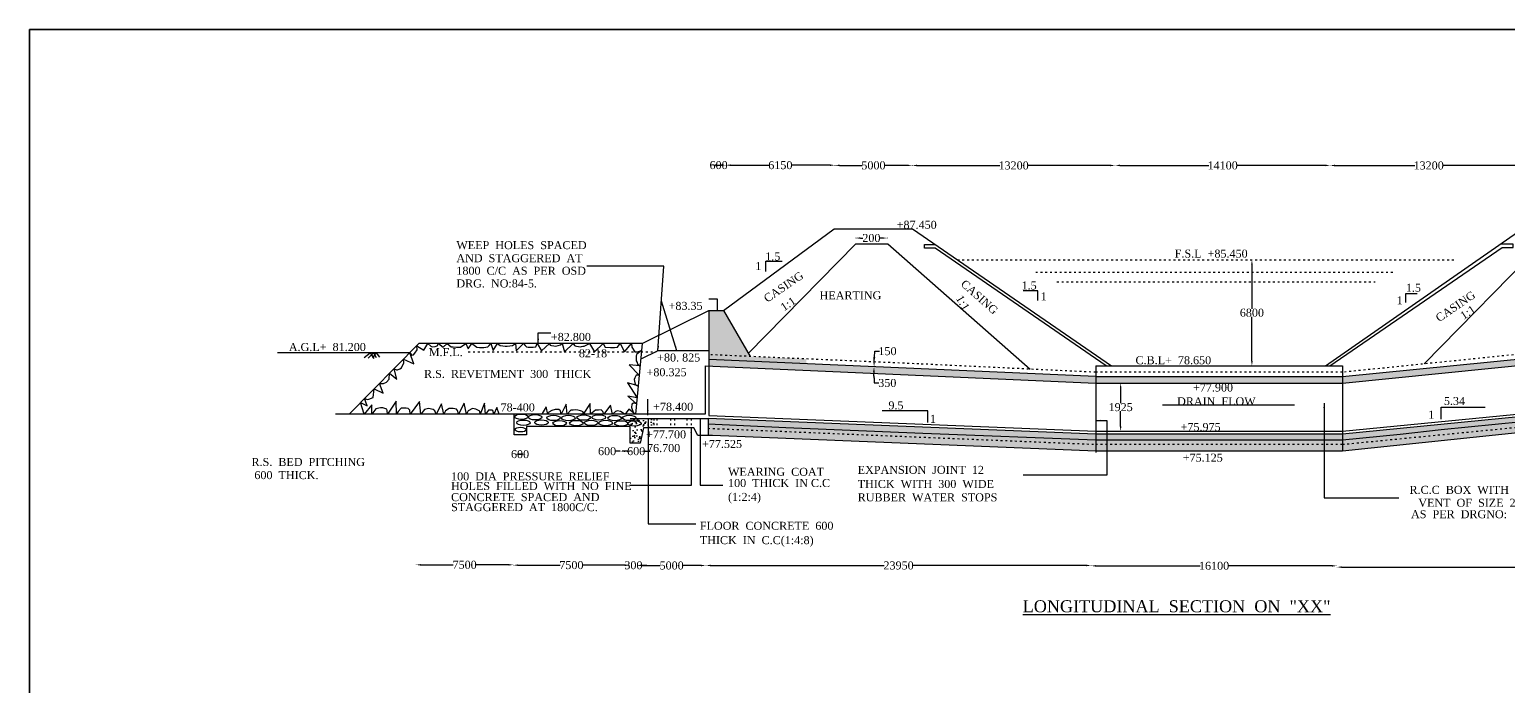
# Model space of a CAD drawing. Header units: millimetres. Extents: x 4535 to 233444, y 7325 to 109761.
# Drawn here: x 4535 to 96961, y 68718 to 109761 of the extents above; entities that cross this region are included whole.
import ezdxf

# ---------------------------------------------------------------- set-up
doc = ezdxf.new("R2010")
doc.units = ezdxf.units.MM
doc.header["$MEASUREMENT"] = 0
doc.linetypes.add('ACAD_ISO03W100', pattern=[30, 12, -18])
for name, color, linetype in [('DIM', 5, 'Continuous'), ('DO LINE', 3, 'Continuous'), ('DWG.LINE', 10, 'Continuous'), ('HATCH', 2, 'Continuous'), ('TEXT', 7, 'Continuous')]:
    doc.layers.add(name, color=color, linetype=linetype)
doc.layers.add('TITLE', color=7, linetype='Continuous', lineweight=30)
doc.styles.get("Standard").update_dxf_attribs({"font": 'TIMES.TTF', "height": 500})
doc.dimstyles.get("Standard").update_dxf_attribs({"dimtxt": 500, "dimasz": 300, "dimexe": 0.18, "dimexo": 0.0625, "dimgap": 0.09, "dimtad": 0, "dimtih": 1, "dimtoh": 1, "dimdec": 0, "dimzin": 0, "dimdsep": 46, "dimtxsty": 'Standard', "dimcen": 300, "dimclre": 256, "dimclrt": 4, "dimadec": 0, "dimazin": 0, "dimtfac": 1, "dimtdec": 0, "dimtofl": 0, "dimtmove": 0, "dimatfit": 3, "dimfxl": 5, "dimfxlon": 1, "dimtolj": 1, "dimtzin": 0, "dimarcsym": 0})
pattern_1 = [(50, (0, 0), (717.2602, -62.7521), [75, -825]), (355, (0, 0), (-138.7513, 752.192), [60, -660]), (100.4514, (59.8, -5.2), (578.5094, 689.4395), [63.7402, -701.142]), (46.1842, (0, 200), (1067.241, -165.519), [112.5, -1237.5]), (96.6356, (88.9, 186.2), (934.663, 974.118), [95.61, -1051.713]), (351.1842, (0, 200), (934.662, 974.119), [90, -990]), (21, (100, 150), (596.907, -402.619), [75, -825]), (326, (100, 150), (243.3153, 725.15), [60, -660]), (71.4514, (149.74, 116.45), (840.2226, 322.5305), [63.7402, -701.142]), (37.5, (0, 0), (12.15986, 332.89385), [0, -652, 0, -670, 0, -662.5]), (7.5, (0, 0), (263.0695, 394.4117), [0, -382, 0, -637, 0, -252.5]), (327.5, (-223, 0), (533.82244, -22.55487), [0, -250, 0, -780, 0, -1035]), (317.5, (-323, 0), (583.1862, 100.105), [0, -325, 0, -518, 0, -735])]

# ---------------------------------------------------------------- blocks, each defined once
blk = doc.blocks.new('*D2')
at = {"layer": 'Defpoints', "color": 0, "linetype": 'ByBlock', "ltscale": 0.2}
for p in [(47142, 101300), (48054, 101300), (48054, 101290)]:
    blk.add_point(p, dxfattribs=at)
at = {"layer": 'DIM', "lineweight": -2, "ltscale": 0.2}
blk.add_line((47142, 101295), (47142, 101290), dxfattribs=at)
at = {"layer": 'DIM', "color": 0, "linetype": 'ByBlock', "lineweight": -2, "ltscale": 0.2}
blk.add_line((47442, 101290), (47754, 101290), dxfattribs=at)
at = {"layer": 'DIM', "linetype": 'ByBlock', "lineweight": -2, "ltscale": 0.2}
blk.add_line((48054, 101295), (48054, 101290), dxfattribs=at)
at = {"layer": 'DIM', "color": 0, "linetype": 'ByBlock', "ltscale": 0.2}
for points in [[(47442, 101340), (47442, 101240), (47142, 101290)], [(47754, 101340), (47754, 101240), (48054, 101290)]]:
    blk.add_solid(points, dxfattribs=at)
at = {"layer": 'DIM', "color": 4, "linetype": 'ByBlock', "ltscale": 0.2, "insert": (47598, 101290), "char_height": 500, "attachment_point": 5}
blk.add_mtext('\\A1;600', dxfattribs=at)
blk = doc.blocks.new('*D3')
at = {"layer": 'Defpoints', "color": 0, "linetype": 'ByBlock', "ltscale": 0.2}
for p in [(48054, 101290), (54862, 101290), (54862, 101286)]:
    blk.add_point(p, dxfattribs=at)
at = {"layer": 'DIM', "lineweight": -2, "ltscale": 0.2}
blk.add_line((48054, 101290), (48054, 101286), dxfattribs=at)
at = {"layer": 'DIM', "color": 0, "linetype": 'ByBlock', "lineweight": -2, "ltscale": 0.2}
for p, q in [((48354, 101286), (50749, 101286)), ((54562, 101286), (52168, 101286))]:
    blk.add_line(p, q, dxfattribs=at)
at = {"layer": 'DIM', "linetype": 'ByBlock', "lineweight": -2, "ltscale": 0.2}
blk.add_line((54862, 101290), (54862, 101286), dxfattribs=at)
at = {"layer": 'DIM', "color": 0, "linetype": 'ByBlock', "ltscale": 0.2}
for points in [[(48354, 101336), (48354, 101236), (48054, 101286)], [(54562, 101336), (54562, 101236), (54862, 101286)]]:
    blk.add_solid(points, dxfattribs=at)
at = {"layer": 'DIM', "color": 4, "linetype": 'ByBlock', "ltscale": 0.2, "insert": (51458, 101286), "char_height": 500, "attachment_point": 5}
blk.add_mtext('\\A1;6150', dxfattribs=at)
blk = doc.blocks.new('*D4')
at = {"layer": 'Defpoints', "color": 0, "linetype": 'ByBlock', "ltscale": 0.2}
for p in [(54862, 101290), (59688, 101290), (59688, 101275)]:
    blk.add_point(p, dxfattribs=at)
at = {"layer": 'DIM', "lineweight": -2, "ltscale": 0.2}
blk.add_line((54862, 101280), (54862, 101275), dxfattribs=at)
at = {"layer": 'DIM', "color": 0, "linetype": 'ByBlock', "lineweight": -2, "ltscale": 0.2}
for p, q in [((55162, 101275), (56567, 101275)), ((59388, 101275), (57983, 101275))]:
    blk.add_line(p, q, dxfattribs=at)
at = {"layer": 'DIM', "linetype": 'ByBlock', "lineweight": -2, "ltscale": 0.2}
blk.add_line((59688, 101280), (59688, 101275), dxfattribs=at)
at = {"layer": 'DIM', "color": 0, "linetype": 'ByBlock', "ltscale": 0.2}
for points in [[(55162, 101325), (55162, 101225), (54862, 101275)], [(59388, 101325), (59388, 101225), (59688, 101275)]]:
    blk.add_solid(points, dxfattribs=at)
at = {"layer": 'DIM', "color": 4, "linetype": 'ByBlock', "ltscale": 0.2, "insert": (57275, 101275), "char_height": 500, "attachment_point": 5}
blk.add_mtext('\\A1;5000', dxfattribs=at)
blk = doc.blocks.new('*D5')
at = {"layer": 'Defpoints', "color": 0, "linetype": 'ByBlock', "ltscale": 0.2}
for p in [(59688, 101275), (72383, 101275), (72383, 101269)]:
    blk.add_point(p, dxfattribs=at)
at = {"layer": 'DIM', "lineweight": -2, "ltscale": 0.2}
blk.add_line((59688, 101274), (59688, 101269), dxfattribs=at)
at = {"layer": 'DIM', "color": 0, "linetype": 'ByBlock', "lineweight": -2, "ltscale": 0.2}
for p, q in [((59988, 101269), (65169, 101269)), ((72083, 101269), (66902, 101269))]:
    blk.add_line(p, q, dxfattribs=at)
at = {"layer": 'DIM', "linetype": 'ByBlock', "lineweight": -2, "ltscale": 0.2}
blk.add_line((72383, 101274), (72383, 101269), dxfattribs=at)
at = {"layer": 'DIM', "color": 0, "linetype": 'ByBlock', "ltscale": 0.2}
for points in [[(59988, 101319), (59988, 101219), (59688, 101269)], [(72083, 101319), (72083, 101219), (72383, 101269)]]:
    blk.add_solid(points, dxfattribs=at)
at = {"layer": 'DIM', "color": 4, "linetype": 'ByBlock', "ltscale": 0.2, "insert": (66036, 101269), "char_height": 500, "attachment_point": 5}
blk.add_mtext('\\A1;13200', dxfattribs=at)
blk = doc.blocks.new('*D6')
at = {"layer": 'Defpoints', "color": 0, "linetype": 'ByBlock', "ltscale": 0.2}
for p in [(72383, 101269), (85817, 101272), (85817, 101269)]:
    blk.add_point(p, dxfattribs=at)
at = {"layer": 'DIM', "lineweight": -2, "ltscale": 0.2}
blk.add_line((72383, 101269), (72383, 101272), dxfattribs=at)
at = {"layer": 'DIM', "color": 0, "linetype": 'ByBlock', "lineweight": -2, "ltscale": 0.2}
for p, q in [((72683, 101272), (78234, 101272)), ((85517, 101272), (79967, 101272))]:
    blk.add_line(p, q, dxfattribs=at)
at = {"layer": 'DIM', "linetype": 'ByBlock', "lineweight": -2, "ltscale": 0.2}
blk.add_line((85817, 101269), (85817, 101272), dxfattribs=at)
at = {"layer": 'DIM', "color": 0, "linetype": 'ByBlock', "ltscale": 0.2}
for points in [[(72683, 101322), (72683, 101222), (72383, 101272)], [(85517, 101322), (85517, 101222), (85817, 101272)]]:
    blk.add_solid(points, dxfattribs=at)
at = {"layer": 'DIM', "color": 4, "linetype": 'ByBlock', "ltscale": 0.2, "insert": (79100, 101272), "char_height": 500, "attachment_point": 5}
blk.add_mtext('\\A1;14100', dxfattribs=at)
blk = doc.blocks.new('*D7')
at = {"layer": 'Defpoints', "color": 0, "linetype": 'ByBlock', "ltscale": 0.2}
for p in [(85817, 101269), (98135, 101269), (98135, 101268)]:
    blk.add_point(p, dxfattribs=at)
at = {"layer": 'DIM', "lineweight": -2, "ltscale": 0.2}
blk.add_line((85817, 101269), (85817, 101268), dxfattribs=at)
at = {"layer": 'DIM', "color": 0, "linetype": 'ByBlock', "lineweight": -2, "ltscale": 0.2}
for p, q in [((86117, 101268), (91110, 101268)), ((97835, 101268), (92843, 101268))]:
    blk.add_line(p, q, dxfattribs=at)
at = {"layer": 'DIM', "linetype": 'ByBlock', "lineweight": -2, "ltscale": 0.2}
blk.add_line((98135, 101269), (98135, 101268), dxfattribs=at)
at = {"layer": 'DIM', "color": 0, "linetype": 'ByBlock', "ltscale": 0.2}
for points in [[(86117, 101318), (86117, 101218), (85817, 101268)], [(97835, 101318), (97835, 101218), (98135, 101268)]]:
    blk.add_solid(points, dxfattribs=at)
at = {"layer": 'DIM', "color": 4, "linetype": 'ByBlock', "ltscale": 0.2, "insert": (91976, 101268), "char_height": 500, "attachment_point": 5}
blk.add_mtext('\\A1;13200', dxfattribs=at)
blk = doc.blocks.new('*D11')
at = {"layer": 'Defpoints', "color": 0, "linetype": 'ByBlock', "ltscale": 0.2}
for p in [(56166, 96746), (58126, 96746), (58126, 96735)]:
    blk.add_point(p, dxfattribs=at)
at = {"layer": 'DIM', "lineweight": -2, "ltscale": 0.2}
blk.add_line((56166, 96740), (56166, 96735), dxfattribs=at)
at = {"layer": 'DIM', "color": 0, "linetype": 'ByBlock', "lineweight": -2, "ltscale": 0.2}
for p, q in [((56466, 96735), (56613, 96735)), ((57826, 96735), (57679, 96735))]:
    blk.add_line(p, q, dxfattribs=at)
at = {"layer": 'DIM', "linetype": 'ByBlock', "lineweight": -2, "ltscale": 0.2}
blk.add_line((58126, 96740), (58126, 96735), dxfattribs=at)
at = {"layer": 'DIM', "color": 0, "linetype": 'ByBlock', "ltscale": 0.2}
for points in [[(56466, 96785), (56466, 96685), (56166, 96735)], [(57826, 96785), (57826, 96685), (58126, 96735)]]:
    blk.add_solid(points, dxfattribs=at)
at = {"layer": 'DIM', "color": 4, "linetype": 'ByBlock', "ltscale": 0.2, "insert": (57146, 96735), "char_height": 500, "attachment_point": 5}
blk.add_mtext('\\A1;200', dxfattribs=at)
blk = doc.blocks.new('*D12')
at = {"layer": 'Defpoints', "color": 0, "linetype": 'ByBlock', "ltscale": 0.2}
for p in [(34859, 83224), (35516, 83230), (35516, 83224)]:
    blk.add_point(p, dxfattribs=at)
at = {"layer": 'DIM', "lineweight": -2, "ltscale": 0.2}
blk.add_line((34859, 83225), (34859, 83230), dxfattribs=at)
at = {"layer": 'DIM', "color": 0, "linetype": 'ByBlock', "lineweight": -2, "ltscale": 0.2}
blk.add_line((35159, 83230), (35216, 83230), dxfattribs=at)
at = {"layer": 'DIM', "linetype": 'ByBlock', "lineweight": -2, "ltscale": 0.2}
blk.add_line((35516, 83225), (35516, 83230), dxfattribs=at)
at = {"layer": 'DIM', "color": 0, "linetype": 'ByBlock', "ltscale": 0.2}
for points in [[(35159, 83280), (35159, 83180), (34859, 83230)], [(35216, 83280), (35216, 83180), (35516, 83230)]]:
    blk.add_solid(points, dxfattribs=at)
at = {"layer": 'DIM', "color": 4, "linetype": 'ByBlock', "ltscale": 0.2, "insert": (35188, 83230), "char_height": 500, "attachment_point": 5}
blk.add_mtext('\\A1;600', dxfattribs=at)
blk = doc.blocks.new('*D13')
at = {"layer": 'Defpoints', "color": 0, "linetype": 'ByBlock', "ltscale": 0.2}
for p in [(41453, 83429), (42172, 83429), (42172, 83414)]:
    blk.add_point(p, dxfattribs=at)
at = {"layer": 'DIM', "color": 0, "linetype": 'ByBlock', "lineweight": -2, "ltscale": 0.2}
for p, q in [((41453, 83414), (41153, 83414)), ((41872, 83414), (41753, 83414))]:
    blk.add_line(p, q, dxfattribs=at)
at = {"layer": 'DIM', "lineweight": -2, "ltscale": 0.2}
blk.add_line((41453, 83419), (41453, 83413), dxfattribs=at)
at = {"layer": 'DIM', "linetype": 'ByBlock', "lineweight": -2, "ltscale": 0.2}
blk.add_line((42172, 83419), (42172, 83413), dxfattribs=at)
at = {"layer": 'DIM', "color": 0, "linetype": 'ByBlock', "ltscale": 0.2}
for points in [[(41753, 83464), (41753, 83364), (41453, 83414)], [(41872, 83464), (41872, 83364), (42172, 83414)]]:
    blk.add_solid(points, dxfattribs=at)
at = {"layer": 'DIM', "color": 4, "linetype": 'ByBlock', "ltscale": 0.2, "insert": (40628, 83414), "char_height": 500, "attachment_point": 5}
blk.add_mtext('\\A1;600', dxfattribs=at)
blk = doc.blocks.new('*D14')
at = {"layer": 'Defpoints', "color": 0, "linetype": 'ByBlock', "ltscale": 0.2}
for p in [(42172, 83419), (42722, 83419), (42722, 83416)]:
    blk.add_point(p, dxfattribs=at)
at = {"layer": 'DIM', "color": 0, "linetype": 'ByBlock', "lineweight": -2, "ltscale": 0.2}
for p, q in [((41872, 83416), (41572, 83416)), ((43022, 83416), (43322, 83416))]:
    blk.add_line(p, q, dxfattribs=at)
at = {"layer": 'DIM', "lineweight": -2, "ltscale": 0.2}
blk.add_line((42172, 83418), (42172, 83416), dxfattribs=at)
at = {"layer": 'DIM', "linetype": 'ByBlock', "lineweight": -2, "ltscale": 0.2}
blk.add_line((42722, 83418), (42722, 83416), dxfattribs=at)
at = {"layer": 'DIM', "color": 0, "linetype": 'ByBlock', "ltscale": 0.2}
for points in [[(41872, 83466), (41872, 83366), (42172, 83416)], [(43022, 83466), (43022, 83366), (42722, 83416)]]:
    blk.add_solid(points, dxfattribs=at)
at = {"layer": 'DIM', "color": 4, "linetype": 'ByBlock', "ltscale": 0.2, "insert": (42447, 83416), "char_height": 500, "attachment_point": 5}
blk.add_mtext('\\A1;600', dxfattribs=at)
blk = doc.blocks.new('*D15')
at = {"layer": 'Defpoints', "color": 0, "linetype": 'ByBlock', "ltscale": 0.2}
for p in [(72726, 87667), (72726, 84666), (72726, 84666)]:
    blk.add_point(p, dxfattribs=at)
at = {"layer": 'DIM', "lineweight": -2, "ltscale": 0.2}
blk.add_line((72726, 87667), (72726, 87667), dxfattribs=at)
at = {"layer": 'DIM', "color": 0, "linetype": 'ByBlock', "lineweight": -2, "ltscale": 0.2}
for p, q in [((72726, 87367), (72726, 86422)), ((72726, 84966), (72726, 85911))]:
    blk.add_line(p, q, dxfattribs=at)
at = {"layer": 'DIM', "linetype": 'ByBlock', "lineweight": -2, "ltscale": 0.2}
blk.add_line((72726, 84666), (72726, 84666), dxfattribs=at)
at = {"layer": 'DIM', "color": 0, "linetype": 'ByBlock', "ltscale": 0.2}
for points in [[(72676, 87367), (72776, 87367), (72726, 87667)], [(72676, 84966), (72776, 84966), (72726, 84666)]]:
    blk.add_solid(points, dxfattribs=at)
at = {"layer": 'DIM', "color": 4, "linetype": 'ByBlock', "ltscale": 0.2, "insert": (72726, 86166), "char_height": 500, "attachment_point": 5}
blk.add_mtext('\\A1;1925', dxfattribs=at)
blk = doc.blocks.new('*D16')
at = {"layer": 'Defpoints', "color": 0, "linetype": 'ByBlock', "ltscale": 0.2}
for p in [(80909, 95377), (80909, 88756), (80929, 88756)]:
    blk.add_point(p, dxfattribs=at)
at = {"layer": 'DIM', "lineweight": -2, "ltscale": 0.2}
blk.add_line((80924, 95377), (80929, 95377), dxfattribs=at)
at = {"layer": 'DIM', "color": 0, "linetype": 'ByBlock', "lineweight": -2, "ltscale": 0.2}
for p, q in [((80929, 95077), (80929, 92321)), ((80929, 89056), (80929, 91812))]:
    blk.add_line(p, q, dxfattribs=at)
at = {"layer": 'DIM', "linetype": 'ByBlock', "lineweight": -2, "ltscale": 0.2}
blk.add_line((80924, 88756), (80929, 88756), dxfattribs=at)
at = {"layer": 'DIM', "color": 0, "linetype": 'ByBlock', "ltscale": 0.2}
for points in [[(80879, 95077), (80979, 95077), (80929, 95377)], [(80879, 89056), (80979, 89056), (80929, 88756)]]:
    blk.add_solid(points, dxfattribs=at)
at = {"layer": 'DIM', "color": 4, "linetype": 'ByBlock', "ltscale": 0.2, "insert": (80929, 92067), "char_height": 500, "attachment_point": 5}
blk.add_mtext('\\A1;6800', dxfattribs=at)
blk = doc.blocks.new('*D17')
at = {"layer": 'Defpoints', "color": 0, "linetype": 'ByBlock', "ltscale": 0.2}
for p in [(28684, 76315), (34767, 76316), (34767, 76315)]:
    blk.add_point(p, dxfattribs=at)
at = {"layer": 'DIM', "lineweight": -2, "ltscale": 0.2}
blk.add_line((28684, 76315), (28684, 76316), dxfattribs=at)
at = {"layer": 'DIM', "color": 0, "linetype": 'ByBlock', "lineweight": -2, "ltscale": 0.2}
for p, q in [((28984, 76316), (31014, 76316)), ((34467, 76316), (32437, 76316))]:
    blk.add_line(p, q, dxfattribs=at)
at = {"layer": 'DIM', "linetype": 'ByBlock', "lineweight": -2, "ltscale": 0.2}
blk.add_line((34767, 76315), (34767, 76316), dxfattribs=at)
at = {"layer": 'DIM', "color": 0, "linetype": 'ByBlock', "ltscale": 0.2}
for points in [[(28984, 76366), (28984, 76266), (28684, 76316)], [(34467, 76366), (34467, 76266), (34767, 76316)]]:
    blk.add_solid(points, dxfattribs=at)
at = {"layer": 'DIM', "color": 4, "linetype": 'ByBlock', "ltscale": 0.2, "insert": (31725, 76316), "char_height": 500, "attachment_point": 5}
blk.add_mtext('\\A1;7500', dxfattribs=at)
blk = doc.blocks.new('*D18')
at = {"layer": 'Defpoints', "color": 0, "linetype": 'ByBlock', "ltscale": 0.2}
for p in [(34767, 76315), (42029, 76315), (42029, 76295)]:
    blk.add_point(p, dxfattribs=at)
at = {"layer": 'DIM', "lineweight": -2, "ltscale": 0.2}
blk.add_line((34767, 76300), (34767, 76295), dxfattribs=at)
at = {"layer": 'DIM', "color": 0, "linetype": 'ByBlock', "lineweight": -2, "ltscale": 0.2}
for p, q in [((35067, 76295), (37687, 76295)), ((41729, 76295), (39110, 76295))]:
    blk.add_line(p, q, dxfattribs=at)
at = {"layer": 'DIM', "linetype": 'ByBlock', "lineweight": -2, "ltscale": 0.2}
blk.add_line((42029, 76300), (42029, 76295), dxfattribs=at)
at = {"layer": 'DIM', "color": 0, "linetype": 'ByBlock', "ltscale": 0.2}
for points in [[(35067, 76345), (35067, 76245), (34767, 76295)], [(41729, 76345), (41729, 76245), (42029, 76295)]]:
    blk.add_solid(points, dxfattribs=at)
at = {"layer": 'DIM', "color": 4, "linetype": 'ByBlock', "ltscale": 0.2, "insert": (38398, 76295), "char_height": 500, "attachment_point": 5}
blk.add_mtext('\\A1;7500', dxfattribs=at)
blk = doc.blocks.new('*D19')
at = {"layer": 'Defpoints', "color": 0, "linetype": 'ByBlock', "ltscale": 0.2}
for p in [(42029, 76295), (42519, 76295), (42519, 76287)]:
    blk.add_point(p, dxfattribs=at)
at = {"layer": 'DIM', "color": 0, "linetype": 'ByBlock', "lineweight": -2, "ltscale": 0.2}
for p, q in [((41729, 76287), (41429, 76287)), ((42819, 76287), (43119, 76287))]:
    blk.add_line(p, q, dxfattribs=at)
at = {"layer": 'DIM', "lineweight": -2, "ltscale": 0.2}
blk.add_line((42029, 76292), (42029, 76287), dxfattribs=at)
at = {"layer": 'DIM', "linetype": 'ByBlock', "lineweight": -2, "ltscale": 0.2}
blk.add_line((42519, 76292), (42519, 76287), dxfattribs=at)
at = {"layer": 'DIM', "color": 0, "linetype": 'ByBlock', "ltscale": 0.2}
for points in [[(41729, 76337), (41729, 76237), (42029, 76287)], [(42819, 76337), (42819, 76237), (42519, 76287)]]:
    blk.add_solid(points, dxfattribs=at)
at = {"layer": 'DIM', "color": 4, "linetype": 'ByBlock', "ltscale": 0.2, "insert": (42274, 76287), "char_height": 500, "attachment_point": 5}
blk.add_mtext('\\A1;300', dxfattribs=at)
blk = doc.blocks.new('*D20')
at = {"layer": 'Defpoints', "color": 0, "linetype": 'ByBlock', "ltscale": 0.2}
for p in [(42519, 76287), (46804, 76287), (46804, 76272)]:
    blk.add_point(p, dxfattribs=at)
at = {"layer": 'DIM', "lineweight": -2, "ltscale": 0.2}
blk.add_line((42519, 76277), (42519, 76272), dxfattribs=at)
at = {"layer": 'DIM', "color": 0, "linetype": 'ByBlock', "lineweight": -2, "ltscale": 0.2}
for p, q in [((42819, 76272), (43954, 76272)), ((46504, 76272), (45370, 76272))]:
    blk.add_line(p, q, dxfattribs=at)
at = {"layer": 'DIM', "linetype": 'ByBlock', "lineweight": -2, "ltscale": 0.2}
blk.add_line((46804, 76277), (46804, 76272), dxfattribs=at)
at = {"layer": 'DIM', "color": 0, "linetype": 'ByBlock', "ltscale": 0.2}
for points in [[(42819, 76322), (42819, 76222), (42519, 76272)], [(46504, 76322), (46504, 76222), (46804, 76272)]]:
    blk.add_solid(points, dxfattribs=at)
at = {"layer": 'DIM', "color": 4, "linetype": 'ByBlock', "ltscale": 0.2, "insert": (44662, 76272), "char_height": 500, "attachment_point": 5}
blk.add_mtext('\\A1;5000', dxfattribs=at)
blk = doc.blocks.new('*D21')
at = {"layer": 'Defpoints', "color": 0, "linetype": 'ByBlock', "ltscale": 0.2}
for p in [(46804, 76272), (70886, 76274), (70886, 76272)]:
    blk.add_point(p, dxfattribs=at)
at = {"layer": 'DIM', "lineweight": -2, "ltscale": 0.2}
blk.add_line((46804, 76272), (46804, 76274), dxfattribs=at)
at = {"layer": 'DIM', "color": 0, "linetype": 'ByBlock', "lineweight": -2, "ltscale": 0.2}
for p, q in [((47104, 76274), (57943, 76274)), ((70586, 76274), (59747, 76274))]:
    blk.add_line(p, q, dxfattribs=at)
at = {"layer": 'DIM', "linetype": 'ByBlock', "lineweight": -2, "ltscale": 0.2}
blk.add_line((70886, 76272), (70886, 76274), dxfattribs=at)
at = {"layer": 'DIM', "color": 0, "linetype": 'ByBlock', "ltscale": 0.2}
for points in [[(47104, 76324), (47104, 76224), (46804, 76274)], [(70586, 76324), (70586, 76224), (70886, 76274)]]:
    blk.add_solid(points, dxfattribs=at)
at = {"layer": 'DIM', "color": 4, "linetype": 'ByBlock', "ltscale": 0.2, "insert": (58845, 76274), "char_height": 500, "attachment_point": 5}
blk.add_mtext('\\A1;23950', dxfattribs=at)
blk = doc.blocks.new('*D22')
at = {"layer": 'Defpoints', "color": 0, "linetype": 'ByBlock', "ltscale": 0.2}
for p in [(70886, 76274), (86244, 76274), (86244, 76251)]:
    blk.add_point(p, dxfattribs=at)
at = {"layer": 'DIM', "lineweight": -2, "ltscale": 0.2}
blk.add_line((70886, 76256), (70886, 76251), dxfattribs=at)
at = {"layer": 'DIM', "color": 0, "linetype": 'ByBlock', "lineweight": -2, "ltscale": 0.2}
for p, q in [((71186, 76251), (77699, 76251)), ((85944, 76251), (79432, 76251))]:
    blk.add_line(p, q, dxfattribs=at)
at = {"layer": 'DIM', "linetype": 'ByBlock', "lineweight": -2, "ltscale": 0.2}
blk.add_line((86244, 76256), (86244, 76251), dxfattribs=at)
at = {"layer": 'DIM', "color": 0, "linetype": 'ByBlock', "ltscale": 0.2}
for points in [[(71186, 76301), (71186, 76201), (70886, 76251)], [(85944, 76301), (85944, 76201), (86244, 76251)]]:
    blk.add_solid(points, dxfattribs=at)
at = {"layer": 'DIM', "color": 4, "linetype": 'ByBlock', "ltscale": 0.2, "insert": (78565, 76251), "char_height": 500, "attachment_point": 5}
blk.add_mtext('\\A1;16100', dxfattribs=at)
blk = doc.blocks.new('*D23')
at = {"layer": 'Defpoints', "color": 0, "linetype": 'ByBlock', "ltscale": 0.2}
for p in [(86244, 76199), (104853, 76199), (104853, 76173)]:
    blk.add_point(p, dxfattribs=at)
at = {"layer": 'DIM', "lineweight": -2, "ltscale": 0.2}
blk.add_line((86244, 76178), (86244, 76173), dxfattribs=at)
at = {"layer": 'DIM', "color": 0, "linetype": 'ByBlock', "lineweight": -2, "ltscale": 0.2}
for p, q in [((86544, 76173), (98292, 76173)), ((104553, 76173), (100025, 76173))]:
    blk.add_line(p, q, dxfattribs=at)
at = {"layer": 'DIM', "linetype": 'ByBlock', "lineweight": -2, "ltscale": 0.2}
blk.add_line((104853, 76178), (104853, 76173), dxfattribs=at)
at = {"layer": 'DIM', "color": 0, "linetype": 'ByBlock', "ltscale": 0.2}
for points in [[(86544, 76223), (86544, 76123), (86244, 76173)], [(104553, 76223), (104553, 76123), (104853, 76173)]]:
    blk.add_solid(points, dxfattribs=at)
at = {"layer": 'DIM', "color": 4, "linetype": 'ByBlock', "ltscale": 0.2, "insert": (99159, 76173), "char_height": 500, "attachment_point": 5}
blk.add_mtext('\\A1;16700', dxfattribs=at)
blk = doc.blocks.new('*D126')
at = {"layer": 'Defpoints', "color": 0, "linetype": 'ByBlock', "ltscale": 0.2}
for p in [(57331, 88993), (57315, 88689), (57317, 88689)]:
    blk.add_point(p, dxfattribs=at)
at = {"layer": 'DIM', "color": 0, "linetype": 'ByBlock', "lineweight": -2, "ltscale": 0.2}
for p, q in [((57342, 89293), (57358, 89665)), ((57358, 89665), (57658, 89665)), ((57302, 88390), (57289, 88090))]:
    blk.add_line(p, q, dxfattribs=at)
at = {"layer": 'DIM', "lineweight": -2, "ltscale": 0.2}
blk.add_line((57331, 88993), (57328, 88993), dxfattribs=at)
at = {"layer": 'DIM', "linetype": 'ByBlock', "lineweight": -2, "ltscale": 0.2}
blk.add_line((57317, 88689), (57315, 88689), dxfattribs=at)
at = {"layer": 'DIM', "color": 0, "linetype": 'ByBlock', "ltscale": 0.2}
for points in [[(57292, 89295), (57392, 89290), (57329, 88993)], [(57252, 88392), (57352, 88387), (57315, 88689)]]:
    blk.add_solid(points, dxfattribs=at)
at = {"layer": 'DIM', "color": 4, "linetype": 'ByBlock', "ltscale": 0.2, "insert": (58155, 89665), "char_height": 500, "attachment_point": 5}
blk.add_mtext('\\A1;150', dxfattribs=at)
blk = doc.blocks.new('*D127')
at = {"layer": 'Defpoints', "color": 0, "linetype": 'ByBlock', "ltscale": 0.2}
for p in [(57315, 88689), (57316, 88277), (57316, 88277)]:
    blk.add_point(p, dxfattribs=at)
at = {"layer": 'DIM', "color": 0, "linetype": 'ByBlock', "lineweight": -2, "ltscale": 0.2}
for p, q in [((57315, 88989), (57314, 89289)), ((57316, 87977), (57316, 87677)), ((57316, 87677), (57616, 87677))]:
    blk.add_line(p, q, dxfattribs=at)
at = {"layer": 'DIM', "lineweight": -2, "ltscale": 0.2}
blk.add_line((57315, 88689), (57315, 88689), dxfattribs=at)
at = {"layer": 'DIM', "linetype": 'ByBlock', "lineweight": -2, "ltscale": 0.2}
blk.add_line((57316, 88277), (57315, 88277), dxfattribs=at)
at = {"layer": 'DIM', "color": 0, "linetype": 'ByBlock', "ltscale": 0.2}
for points in [[(57365, 88989), (57265, 88989), (57315, 88689)], [(57366, 87977), (57266, 87977), (57316, 88277)]]:
    blk.add_solid(points, dxfattribs=at)
at = {"layer": 'DIM', "color": 4, "linetype": 'ByBlock', "ltscale": 0.2, "insert": (58142, 87677), "char_height": 500, "attachment_point": 5}
blk.add_mtext('\\A1;350', dxfattribs=at)

msp = doc.modelspace()

# ---------------------------------------------------------------- hatches: boundary and pattern name
at = {"layer": 'HATCH', "linetype": 'ByBlock', "ltscale": 0.2}
h = msp.add_hatch(dxfattribs=at)
h.set_pattern_fill('AR-CONC', color=256, scale=100, style=0)
h.set_pattern_definition(pattern_1)
h.paths.add_polyline_path([(47905.6, 92208.1), (46989.1, 92208.1), (46989.1, 89446.5), (49560.4, 89333.7)])
h.paths.add_polyline_path([(46989.1, 89446.5), (46989.1, 89142.4), (53090.2, 88874.7), (53090.2, 89178.8)])
h.paths.add_polyline_path([(53090.2, 88874.7), (46989.1, 89142.4), (46989.1, 88732.3), (53090.2, 88463.5)])
h.paths.add_polyline_path([(56702.1, 88716.3), (53090.2, 88874.7), (53090.2, 88463.5), (56702.1, 88304.3)])
h.paths.add_polyline_path([(56702.1, 88716.3), (56702.1, 88304.3), (71168.3, 87667), (71168.3, 88081.6)])
h.paths.add_polyline_path([(86586, 88081.6), (71168.3, 88081.6), (71168.3, 87667), (86586, 87667)])
h.paths.add_polyline_path([(104998.5, 89511.9), (108201.6, 89511.9), (108201.6, 89930.8), (105294.7, 89930.8), (86586, 88081.6), (86586, 87667)])
h = msp.add_hatch(dxfattribs=at)
h.set_pattern_fill('AR-CONC', color=256, scale=100, style=0)
h.set_pattern_definition(pattern_1)
h.paths.add_polyline_path([(108201.6, 86313.4), (105232.8, 86313.4), (97881.2, 85588.7), (97881.2, 85256.7), (105156.2, 85970.2), (108201.6, 85970.2)])
h.paths.add_polyline_path([(108201.6, 85617.9), (104232.7, 85617.9), (101806.8, 85404.7), (97881.2, 84948.8), (97881.2, 84597.4), (104706.2, 85314.8), (108201.6, 85314.8)])
h.paths.add_polyline_path([(108201.6, 85970.2), (105156.2, 85970.2), (97881.2, 85256.7), (97881.2, 84948.8), (101806.8, 85404.7), (104232.7, 85617.9), (108201.6, 85617.9)])
h.paths.add_polyline_path([(97881.2, 84948.8), (97861.4, 84946.5), (94808.8, 84648.3), (94683.6, 84261.3), (97881.2, 84597.4)])
h.paths.add_polyline_path([(97861.4, 84946.5), (97881.2, 84948.8), (97881.2, 85256.7), (97818, 85250.5), (94911.9, 84967.2), (94808.8, 84648.3)])
h.paths.add_polyline_path([(97818, 85250.5), (97881.2, 85256.7), (97881.2, 85588.7), (95021.7, 85306.9), (94911.9, 84967.2)])
h.paths.add_polyline_path([(94683.6, 84261.3), (94808.8, 84648.3), (86586, 83845.3), (86586, 83410.2)])
h.paths.add_polyline_path([(94911.9, 84967.2), (92764.1, 84757.9), (90185.6, 84459.1), (86586, 84109.3), (86586, 83845.3), (94808.8, 84648.3)])
h.paths.add_polyline_path([(94911.9, 84967.2), (95021.7, 85306.9), (86586, 84475.4), (86586, 84109.3), (90185.6, 84459.1), (92764.1, 84757.9)])
h = msp.add_hatch(dxfattribs=at)
h.set_pattern_fill('AR-CONC', color=256, scale=100, style=0)
h.set_pattern_definition(pattern_1)
h.paths.add_polyline_path([(43546.4, 85453.5), (42078.7, 85453.5), (42078.7, 84953.3), (42078.7, 83925.6), (42701.8, 83925.6), (42906, 84882.1), (43546.4, 84882.1)])
h = msp.add_hatch(dxfattribs=at)
h.set_pattern_fill('AR-CONC', color=256, scale=100, style=0)
h.set_pattern_definition(pattern_1)
h.paths.add_polyline_path([(46938, 84847.8), (46938, 84398.4), (47215.9, 84398.4), (52958.4, 84161.5), (53418.4, 84579.6)])
h.paths.add_polyline_path([(51798.4, 84873.1), (46938, 85109.1), (46938, 84847.8), (53418.4, 84579.6), (53656.6, 84796.2)])
h.paths.add_polyline_path([(54063.2, 85165.9), (46938, 85453.5), (46938, 85109.1), (51798.4, 84873.1), (53656.6, 84796.2)])
h.paths.add_polyline_path([(53418.4, 84579.6), (52958.4, 84161.5), (71168.3, 83410.2), (71168.3, 83845.3)])
h.paths.add_polyline_path([(53656.6, 84796.2), (53418.4, 84579.6), (71168.3, 83845.3), (71168.3, 84109.3), (60363, 84518.4)])
h.paths.add_polyline_path([(54063.2, 85165.9), (53656.6, 84796.2), (60363, 84518.4), (71168.3, 84109.3), (71168.3, 84475.4)])
h.paths.add_polyline_path([(86586, 83845.3), (74540.3, 83845.3), (74432.2, 83410.2), (86586, 83410.2)])
h.paths.add_polyline_path([(86586, 84109.3), (74606, 84109.3), (74540.3, 83845.3), (86586, 83845.3)])
h.paths.add_polyline_path([(86586, 84475.4), (74697, 84475.4), (74606, 84109.3), (86586, 84109.3)])
h.paths.add_polyline_path([(74540.3, 83845.3), (71168.3, 83845.3), (71168.3, 83410.2), (74432.2, 83410.2)])
h.paths.add_polyline_path([(74606, 84109.3), (71168.3, 84109.3), (71168.3, 83845.3), (74540.3, 83845.3)])
h.paths.add_polyline_path([(74697, 84475.4), (71168.3, 84475.4), (71168.3, 84109.3), (74606, 84109.3)])

# ---------------------------------------------------------------- linework, layer by layer
at = {"layer": 'DIM', "linetype": 'ByBlock', "ltscale": 0.2}
msp.add_lwpolyline([(71866.7, 81922.2), (66627.5, 81922.2)], dxfattribs=at)
at = {"layer": 'DO LINE', "linetype": 'ACAD_ISO03W100', "ltscale": 10}
for points in [[(62528.8, 95377.3), (93633.3, 95377.3)], [(67414, 94612.4), (89884.7, 94612.4)], [(68740.9, 94005.3), (88628.1, 94005.3)], [(108201.6, 90231.6), (105029.9, 90231.6), (86586, 88345.7), (71168.3, 88345.7), (60112.3, 88870.8), (46989.1, 89446.5)], [(31952, 89633.1), (43694.8, 89633.1)], [(43546.4, 85453.5), (43546.4, 84882.1)], [(43742.4, 85453.5), (43742.4, 84882.1)], [(44597.1, 85453.5), (44597.1, 84882.1)], [(44831.5, 85453.5), (44831.5, 84882.1)], [(45619.4, 85453.5), (45619.4, 84882.1)], [(45884.2, 85453.5), (45884.2, 84882.1)], [(46938, 84847.8), (71168.3, 83845.3), (86586, 83845.3), (97861.4, 84946.5), (101806.8, 85404.7), (104232.7, 85617.9), (108201.6, 85617.9)]]:
    msp.add_lwpolyline(points, dxfattribs=at)
at = {"layer": 'DWG.LINE', "linetype": 'ByBlock', "ltscale": 0.2}
for points in [[(47905.6, 92208.1), (54828.3, 97312.9), (59716.6, 97312.9), (72149, 88756.2)], [(85534.5, 88756.2), (98010.7, 97425.6), (100866, 97425.6), (107263.9, 93655.9)], [(49451.9, 89522.2), (56182.7, 96375.9), (58169.6, 96375.9), (67075.9, 88540.1)], [(71825.7, 88756.2), (61133.9, 96103.2), (60458.3, 96103.2), (60458.3, 96334.4), (61138.4, 96334.4)], [(85797.1, 88756.2), (96567.9, 96143.8), (97252.1, 96143.8), (97252.1, 96350.4), (96463.3, 96350.4)], [(105851.3, 91608.2), (100227.8, 96534.8), (99206.8, 96534.8), (91694.7, 88868.1)], [(50544, 94635.4), (50544, 95296.6), (51568.9, 95296.6)], [(67540, 92835.8), (67540, 93442.2), (66626.7, 93442.2)], [(90542.6, 92715.3), (90542.6, 93275.5), (91256.5, 93275.5)], [(42816.6, 90142.5), (46989.1, 92208.1), (47905.6, 92208.1), (49560.4, 89333.7)], [(46989.1, 92208.1), (46989.1, 88732.3)], [(42816.6, 90142.5), (28869.2, 90142.5), (24516.7, 85734.9)], [(42816.6, 90142.5), (42412.3, 85734.9)], [(43808.9, 89687.1), (42728, 89176)], [(46989.1, 89687.1), (43808.9, 89687.1)], [(86586, 88081.6), (105294.7, 89930.8), (108201.6, 89930.8)], [(28291.1, 89557), (20028.8, 89557)], [(46761.8, 88742.3), (46761.8, 85734.9), (23651.1, 85734.9)], [(46761.8, 88742.3), (71168.3, 87667)], [(113718.2, 89041.2), (112955.1, 89041.2), (110657.9, 86313.4), (105232.8, 86313.4), (86586, 84475.4), (71168.3, 84475.4), (46938, 85453.5)], [(46989.1, 85646.5), (71168.3, 84665.8), (86586, 84665.8), (105613.6, 86512.8), (110542.6, 86512.8), (112861.6, 89228.8), (113703, 89245.4), (136618.5, 89245.4)], [(71168.3, 88081.6), (46989.1, 89142.4)], [(46989.1, 88732.3), (46989.1, 85646.5)], [(71168.3, 87667), (86586, 87667), (104998.5, 89511.9), (108201.6, 89511.9)], [(71168.3, 88756.2), (71168.3, 83338.9)], [(71168.3, 88756.2), (86586, 88756.2), (86586, 83410.2)], [(114643.7, 88567.9), (114455.4, 84904), (113770.7, 84904), (113622.9, 85883.4), (108696.3, 85883.4), (108639.7, 85314.8), (104706.2, 85314.8), (86586, 83410.2), (71168.3, 83410.2), (47215.9, 84398.4), (46293.1, 84398.4), (46046.1, 84882.1), (42906, 84882.1), (42701.8, 83925.6), (42078.7, 83925.6), (42078.7, 84953.3), (35589.1, 84953.3), (35589.1, 84444.8), (34827.9, 84444.8), (34827.9, 85734.9)], [(71168.3, 88081.6), (86586, 88081.6)], [(108201.6, 85970.2), (105156.2, 85970.2), (97818, 85250.5), (92764.1, 84757.9), (90185.6, 84459.1), (86586, 84109.3), (71168.3, 84109.3), (60363, 84518.4), (51798.4, 84873.1), (46938, 85109.1)], [(92759.8, 85416.8), (92759.8, 86170), (95499.8, 86170)], [(42078.7, 85453.5), (46938, 85453.5), (46938, 84398.4)], [(60677.6, 85213.5), (60677.6, 85935.7), (57824.8, 85935.7)]]:
    msp.add_lwpolyline(points, dxfattribs=at)
at = {"layer": 'HATCH', "linetype": 'ByBlock', "ltscale": 0.2}
for points in [[(25223.4, 86450.6), (25641.5, 86246.3), (25469.9, 86700.2), (25652.6, 86648.1), (25730.2, 86661.9), (26018.7, 86772.7), (26077.9, 87315.9), (26623.6, 87036.8), (26413.2, 87655.4), (26562.6, 87636.3), (26651.3, 87636.3), (26842.7, 87730.5), (27009.1, 87910.6), (27035.2, 88285.3), (27492.1, 87906.5), (27317.5, 88571.2), (27464.6, 88497.2), (27534, 88500), (27672.6, 88552.7), (27783.6, 88633), (27925, 88926.7), (27907.5, 89168.6), (28546.7, 88869), (28291.1, 89557), (28427.7, 89418.5), (28519.2, 89440.6), (28607.9, 89532.1), (28749.4, 89756.5), (28728.7, 90000.2), (29178.6, 89737), (29423.6, 90142.5), (29603.8, 89981.7), (29692.1, 89942.1), (29886.2, 89955.3), (30018.6, 90008.2), (30089.2, 90142.5), (30381.9, 89906.9), (30637.8, 90142.5), (30881.4, 89933.3), (31018.2, 89928.9), (31216.8, 89911.2), (31463.9, 89924.5), (31803.7, 90142.5), (31936.9, 89809.8), (32175.2, 90142.5), (32325.2, 90034.7), (32479.6, 89920.1), (32647.3, 89889.2), (32925.3, 89898), (33176.8, 89946.5), (33260.7, 90012.6), (33357.8, 90142.5), (33504.6, 89712.7), (33778.2, 90142.5), (33954.7, 90016.9), (34113.6, 89990.4), (34254.8, 89981.6), (34378.3, 89977.2), (34722.5, 90016.9), (34912.3, 90142.5), (34953.3, 89686.3), (35399, 90142.5), (35518.1, 90030.1), (35593.2, 89942), (35694.6, 89906.7), (35880, 89906.7), (36003.5, 89911.1), (36184.5, 89946.4), (36268.3, 90142.5), (36525.4, 89694.9), (37032.9, 90142.5), (37077, 90043.2), (37156.4, 90012.3), (37297.6, 89994.7), (37425.6, 89985.9), (37713.5, 90056.8), (37819.4, 90142.5), (37957.8, 89633.1), (38503.6, 90142.5), (38598.1, 90022.2), (38642.5, 89997.1), (38712, 89972.1), (38959.5, 89941), (39030.9, 89948.7), (39111.9, 89973.8), (39202.6, 89981.5), (39287.5, 90016.2), (39531.2, 90142.5), (39843.8, 89633.1), (40391.3, 90142.5), (40501.3, 89909.5), (40836.7, 89904.6), (41088.2, 89904.6), (41275.6, 89924.3), (41448.2, 90142.5), (41714.6, 89628.6), (42158.5, 90142.5), (42175, 89910.4), (42364.2, 89633.1), (42529.8, 89633.1), (42777.4, 89715.3), (42466.4, 89456.5), (42450, 89344.6), (42441.8, 89057.8), (42512.8, 88951.3), (42537.4, 88855.7), (42688.1, 88741.9), (42004.6, 88816.9), (42635.5, 88168.2), (42445, 88157), (42368.4, 88006.8), (42330.2, 87900.3), (42371.2, 87692.8), (42409.5, 87560.8), (42527.1, 87506.2), (42574.4, 87501.9), (41903.9, 87683.7), (42505.6, 86752.5), (41917.5, 86858.6), (42471.4, 86379), (42269.3, 86417.4), (42172.4, 86354.5), (42153, 86148.8), (42266.9, 85857.4), (42388, 85734.9), (41985.9, 86034), (41751, 85734.9), (41566.1, 85833), (41459.5, 85888.7), (41275.5, 85929.8), (41156.8, 85886.3), (40975.1, 85734.9), (40849.2, 86287.9), (40416.9, 85734.9), (40368.5, 85905.5), (40252.3, 85990.2), (40087.6, 85987.8), (39908.3, 85970.9), (39595.9, 85734.9), (39576.6, 86406.4), (39137, 85734.9), (39132.2, 85881.3), (39032.9, 85912.8), (38974.8, 85937), (38790.7, 85980.5), (38662.3, 85990.2), (38504.9, 85987.8), (38366.9, 85970.9), (38133.1, 85734.9), (38072.5, 86345.9), (37750.4, 85734.9), (37726.2, 85944.2), (37609.9, 86014.4), (37476.7, 86031.3), (37387.1, 86026.5), (37166.7, 85961.2), (36987.5, 85849.9), (36918.6, 85734.9), (36821.7, 86185.7), (36572.2, 85762.3)], [(25456.4, 89274.9), (25818.2, 89557), (26053.3, 89213.3)], [(25690.7, 89235.7), (26020.8, 89557), (26203.3, 89270.7)], [(25978.3, 89220.8), (26193.3, 89557), (26398.4, 89293.2)], [(33876.4, 85734.9), (33733.6, 86137.8), (33551.1, 85734.9), (33496.4, 85952.5), (33438.7, 85985.9), (33341.4, 85982.9), (33207.6, 85973.8), (33031.3, 85734.9), (32957.4, 86412), (32702, 85734.9), (32668.5, 85913.9), (32601.7, 85953.4), (32431.4, 86047.5), (32212.5, 86084), (31948, 85944.3), (31835.5, 85734.9), (31697.3, 86424.6), (31335.6, 85734.9), (31302.1, 85886.9), (31280.8, 85953.8), (31214, 86038.8), (31013.3, 86087.4), (30876.5, 86087.4), (30751.8, 86084.4), (30523.8, 85929.5), (30432.6, 85734.9), (30276.2, 86373), (29947.9, 85734.9), (29871.9, 85944.7), (29765.5, 86020.7), (29473.6, 86087.5), (29215.2, 86023.7), (28979.8, 85734.9), (28909.9, 86527.3), (28310.9, 85734.9), (28292.7, 85971.5), (28198.5, 86080.8), (28070.8, 86105.1), (27906.6, 86105.1), (27754.6, 86102.1), (27564.7, 85892.5), (27473.5, 85734.9), (27437, 86542.5), (26895.9, 85734.9), (26874.6, 85965.4), (26856.3, 86032.2), (26731.7, 86080.8), (26610.1, 86123.3), (26458.1, 86123.3), (26167.7, 86056.6), (25927.6, 85734.9), (25915.4, 86311.7), (25438.1, 85734.9), (25223.4, 86450.6)]]:
    msp.add_lwpolyline(points, dxfattribs=at)
for centre, major_axis, ratio in [((35271.1, 85567.7), (422.6, 0), 0.3956276), ((35400.2, 85196), (422.6, 0), 0.3956276), ((36129.8, 85537.9), (422.6, 0), 0.3956276), ((36529.3, 85210.9), (422.6, 0), 0.3956276), ((37280.3, 85494.7), (422.6, 0), 0.3956276), ((37666.2, 85162.9), (422.6, 0), 0.3956276), ((38205.4, 85489.9), (422.6, 0), 0.3956276), ((38710.9, 85172.5), (422.6, 0), 0.3956276), ((39164.8, 85514.5), (422.6, 0), 0.3956276), ((39631.8, 85182.7), (422.6, 0), 0.3956276), ((40109.4, 85529.1), (422.6, 0), 0.3956276), ((40538.1, 85177.3), (422.6, 0), 0.3956276), ((41101.4, 85485.1), (422.6, 0), 0.3956276), ((41516.6, 85153.3), (422.6, 0), 0.3956276), ((42012.4, 85494.8), (422.6, 0), 0.3956276), ((42344.6, 85153.3), (422.6, 0), 0.3956276), ((35222.4, 84765.1), (345.9, -7), 0.4284019)]:
    msp.add_ellipse(centre, major_axis=major_axis, ratio=ratio, dxfattribs=at)
at = {"layer": 'TITLE', "linetype": 'ByBlock', "ltscale": 0.2}
for points in [[(4534.7, 109760.6), (233172.7, 109760.6), (233172.7, 7324.6), (4534.7, 7324.6)], [(233172.7, 109760.6), (4534.7, 109760.6), (4534.7, 7324.6), (233172.7, 7324.6)]]:
    msp.add_lwpolyline(points, close=True, dxfattribs=at)

# ---------------------------------------------------------------- texts
at = {"layer": 'TEXT', "linetype": 'ByBlock', "ltscale": 0.2}
for s, p in [('+87.450', (58727.6, 97312.9)), ('WEEP  HOLES  SPACED', (31209.6, 96041.4)), ('AND  STAGGERED  AT', (31209.6, 95225.7)), ('1', (49885.3, 94732.6)), ('1.5', (50511.6, 95334.2)), ('F.S.L  +85.450', (76102.7, 95512.5)), ('1800  C/C  AS  PER  OSD', (31209.6, 94441.5)), ('DRG.  NO:84-5.', (31209.6, 93649.2)), ('HEARTING', (53908.9, 92903.2)), ('1.5', (66534.4, 93520.7)), ('1', (67727.1, 92846.5)), ('1.5', (90548.3, 93376.4)), ('+83.35', (44471, 92246.1)), ('1', (89978.3, 92598.1)), ('+82.800', (37116.5, 90306)), ('A.G.L+  81.200', (20738.8, 89675.4)), ('M.F.L.', (29485.3, 89354.4)), ('82-18', (38866, 89283.4)), ('+80. 825 ', (43757.7, 89018.5)), ('C.B.L+  78.650', (73655.2, 88850.1)), ('R.S.  REVETMENT  300  THICK', (29189.5, 87994)), ('+80.325', (43094.5, 88100.3)), ('+77.900', (77247.4, 87145.3)), ('78-400', (33971.4, 85902.1)), ('+78.400', (43506.7, 85943.2)), ('9.5', (58211.9, 86029.8)), ('DRAIN  FLOW', (76254.5, 86282.8)), ('5.34', (92929.8, 86304.9)), ('1', (60804.5, 85186.4)), ('+75.975', (76471.8, 84678.6)), ('1', (91946.5, 85447.6)), ('+77.700', (43062.7, 84218)), ('+77.525', (46561.9, 83618.1)), ('76.700', (43123.6, 83361.9)), ('+75.125', (76605.9, 82764.7)), ('R.S.  BED  PITCHING', (18406.1, 82491.8)), ('WEARING  COAT', (48188.3, 81878.1)), ('EXPANSION  JOINT  12', (56291.4, 82000.2)), ('600  THICK.', (18584, 81670.8)), ('HOLES  FILLED  WITH  NO  FINE', (30878.6, 80989.8)), ('100  DIA  PRESSURE  RELIEF', (30878.6, 81595.3)), ('100  THICK  IN C.C', (48188.3, 81178.2)), ('THICK  WITH  300  WIDE', (56291.4, 81118.1)), ('CONCRETE  SPACED  AND', (30878.6, 80296.5)), ('(1:2:4)', (48188.3, 80310.3)), ('RUBBER  WATER  STOPS   ', (56291.4, 80281.8)), ('R.C.C  BOX  WITH  ONE', (90780.1, 80750.8)), ('VENT  OF  SIZE  2.0Mx2.0M', (91328.7, 79944.5)), ('STAGGERED  AT  1800C/C.', (30878.6, 79669.6)), ('AS  PER  DRGNO:', (90872.7, 79228)), ('FLOOR  CONCRETE  600', (46426, 78505.4)), ('THICK  IN  C.C(1:4:8)', (46426, 77607.6))]:
    msp.add_text(s, height=500, dxfattribs=at).set_placement(p)
for s, rotation, p in [('CASING', 34.356283, (50638.1, 92685.2)), ('CASING', 318.099017, (62687.3, 93805.4)), ('CASING', 34.356283, (92630.1, 91468)), ('1:1', 34.356283, (51683.4, 92141.4)), ('1:1', 300.688814, (62404.9, 92979.7)), ('1:1', 34.356283, (94160.6, 91613.2))]:
    msp.add_text(s, height=500, rotation=rotation, dxfattribs=at).set_placement(p)
at = {"layer": 'TITLE', "linetype": 'ByBlock', "ltscale": 0.2}
msp.add_text('%%ULONGITUDINAL  SECTION  ON  "XX"', height=750, dxfattribs=at).set_placement((66604.4, 73351.6))

# ---------------------------------------------------------------- dimensions: what is measured, and where the dimension line sits
at = {"layer": 'DIM', "linetype": 'ByBlock', "ltscale": 0.2}
for base, p1, p2, angle, text, picture, middle in [((48054.3, 101290.5), (47142, 101299.8), (48054.3, 101299.8), 0, '600', '*D2', (47598.2, 101290.5)), ((57315.2, 88689.4), (57330.7, 88992.8), (57317.4, 88689.3), 267.487845, '150', '*D126', (58155.4, 89664.6)), ((35516.2, 83229.9), (34859.2, 83223.7), (35516.2, 83223.7), 0, '600', '*D12', (35187.7, 83229.9)), ((42172.1, 83413.6), (41453, 83428.9), (42172.1, 83428.9), 0, '600', '*D13', (40628.2, 83413.6)), ((42721.9, 83416.2), (42172.1, 83418.6), (42721.9, 83418.6), 0, '600', '*D14', (42447, 83416.2)), ((42519.5, 76287.1), (42028.8, 76295.1), (42519.5, 76295.1), 0, '300', '*D19', (42274.2, 76287.1)), ((104853.4, 76173), (86244.3, 76199.4), (104853.4, 76199.4), 0, '16700', '*D23', (99158.7, 76173))]:
    dim = msp.add_linear_dim(base=base, p1=p1, p2=p2, angle=angle, text=text, dimstyle='Standard', dxfattribs=at)
    dim.commit()
    dim.dimension.update_dxf_attribs({"geometry": picture, "text_midpoint": middle, "dimtype": 161})
for p1, p2, distance, text, picture, middle in [((48054.3, 101290.3), (54862.1, 101290.3), -4.4, '6150', '*D3', (51458.2, 101285.9)), ((54862.1, 101290.2), (59687.9, 101290.2), -15.1, '5000', '*D4', (57275, 101275.1)), ((59687.9, 101274.9), (72383.4, 101274.9), -5.6, '13200', '*D5', (66035.7, 101269.3)), ((72383.4, 101269.1), (85817.4, 101269.1), 2.6, '14100', '*D6', (79100.4, 101271.8)), ((85817.4, 101269.2), (98135.3, 101269.2), -1.3, '13200', '*D7', (91976.4, 101267.9)), ((56166.3, 96746.4), (58125.8, 96746.4), -11, '200', '*D11', (57146.1, 96735.4)), ((80909, 95377.3), (80909, 88756.2), 19.7, '6800', '*D16', (80928.8, 92066.8)), ((57315, 88689.4), (57315.5, 88277.3), 0, '350', '*D127', (58141.9, 87677.3)), ((72726, 87667), (72726, 84665.8), 0, '1925', '*D15', (72726, 86166.4)), ((28683.5, 76315), (34767.3, 76315), 0.8, '7500', '*D17', (31725.4, 76315.9)), ((34767.3, 76315.1), (42028.8, 76315.1), -19.9, '7500', '*D18', (38398.1, 76295.2)), ((42519.5, 76286.9), (46804.4, 76286.9), -14.8, '5000', '*D20', (44662, 76272.2)), ((46804.4, 76272), (70886.2, 76272), 1.8, '23950', '*D21', (58845.3, 76273.8)), ((70886.2, 76273.9), (86244.3, 76273.9), -22.5, '16100', '*D22', (78565.3, 76251.4))]:
    dim = msp.add_aligned_dim(p1=p1, p2=p2, distance=distance, text=text, dimstyle='Standard', dxfattribs=at)
    dim.commit()
    dim.dimension.update_dxf_attribs({"geometry": picture, "text_midpoint": middle})

# ---------------------------------------------------------------- leaders
for points in [[(43808.9, 89687.1), (44182.9, 94976.2), (39354.1, 94976.2)], [(44984.5, 89687.1), (44028.7, 92795.3)], [(47519.5, 92208.1), (47519.5, 92920), (46980.8, 92920)], [(36324.9, 90142.5), (36324.9, 90815.6), (37102.2, 90815.6)], [(43174.2, 85661.3), (43174.2, 86666.1)], [(75340.2, 86304.7), (83593.8, 86304.7)], [(85445.1, 86422.5), (85445.1, 80511.9), (90105.4, 80511.9)], [(43197.4, 85453.5), (43197.4, 78871.8), (46184.9, 78871.8)], [(46451.7, 85453.5), (46451.7, 81287.3), (47852.1, 81287.3)], [(71168.3, 85329), (71866.7, 85329), (71866.7, 81922.2)], [(45884.2, 84882.1), (45884.2, 81268.8), (42043.2, 81268.8)]]:
    msp.add_leader(points, dimstyle='Standard', override={"dimgap": 0.09, "dimtad": 0}, dxfattribs=at)

doc.saveas('drawing.dxf')
